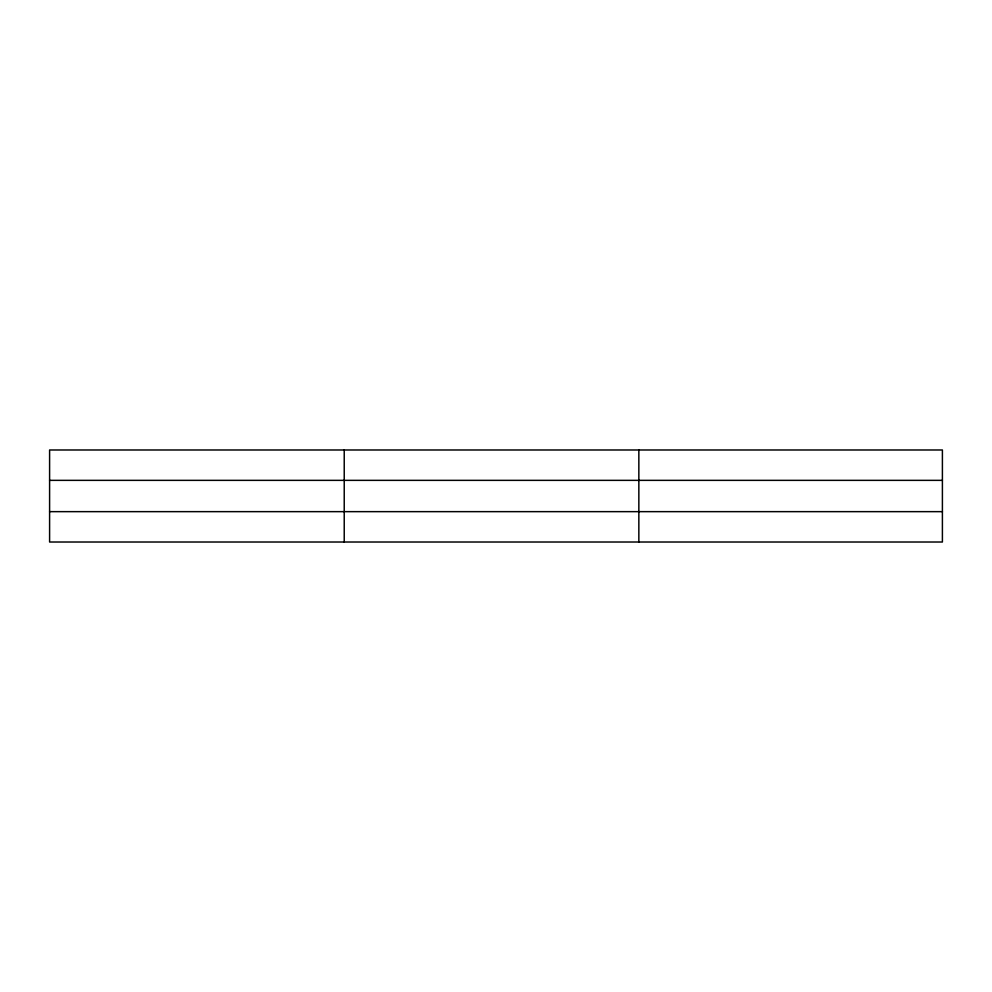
<?xml version="1.0" encoding="UTF-8"?>
<svg xmlns="http://www.w3.org/2000/svg" width="992" height="992" viewBox="0 0 992 992"><rect width="100%" height="100%" fill="white"/><g stroke="black" fill="none" stroke-linecap="round" stroke-linejoin="round"><path stroke-width="1.49" d="M344.224 449.984L344.224 542.016M638.848 449.984L638.848 542.016M942.4 511.649L942.4 542.016L49.6 542.016L49.6 449.984L942.4 449.984L942.4 511.649L49.6 511.649M49.6 480.351L942.4 480.351"/></g></svg>
